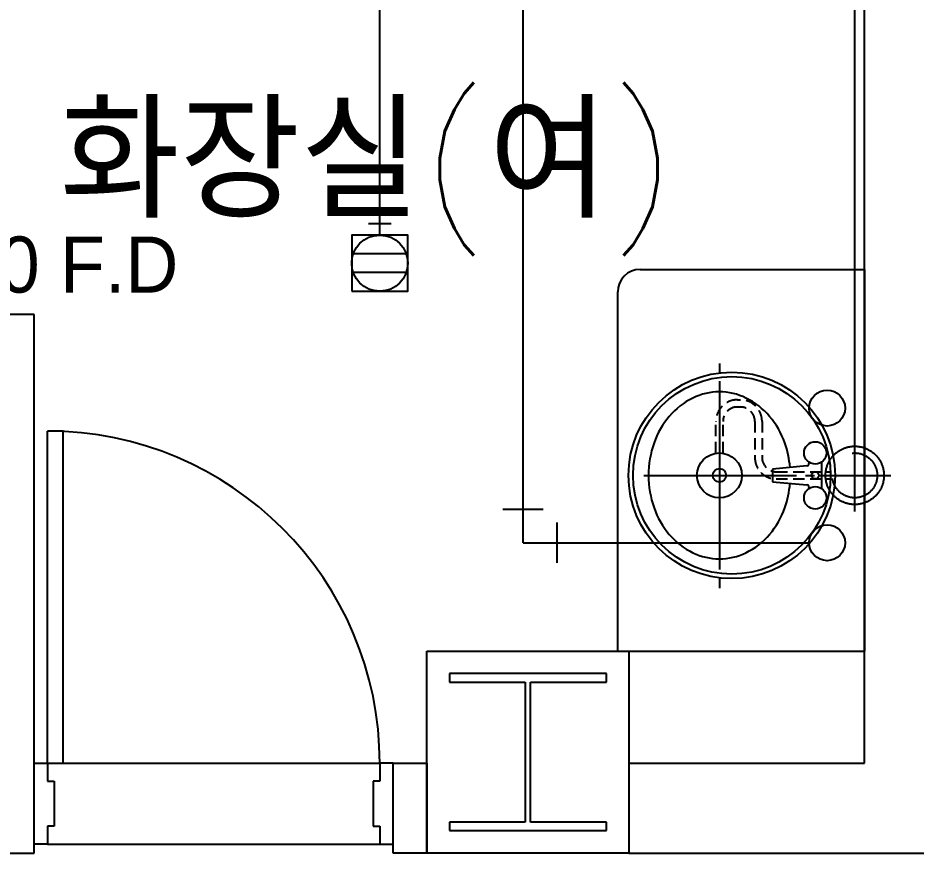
# Model space of a CAD drawing. Header units: millimetres. Extents: x 83956 to 461956, y 36707 to 125807.
# Drawn here: x 284494 to 286495, y 92426 to 94287 of the extents above; entities that cross this region are included whole.
import ezdxf
from ezdxf.enums import TextEntityAlignment as Align

# ---------------------------------------------------------------- set-up
doc = ezdxf.new("R2010")
doc.units = ezdxf.units.MM
doc.header["$LTSCALE"] = 100
doc.header["$MEASUREMENT"] = 0
for name, pattern in [('CEN', [62, 60, -1, 0, -1]), ('HID', [2.3, 1.5, -0.8]), ('HIDDEN', [0.375, 0.25, -0.125])]:
    doc.linetypes.add(name, pattern=pattern)
for name, color, linetype in [('ARCH', 9, 'CONTINUOUS'), ('CEN', 1, 'CEN'), ('PI', 2, 'CONTINUOUS'), ('PIPE', 3, 'CONTINUOUS')]:
    doc.layers.add(name, color=color, linetype=linetype)
doc.styles.add('GHS', font='romans.shx', dxfattribs={"bigfont": 'ghs.shx'})
doc.styles.add('gr', font='Gulim.ttf')

msp = doc.modelspace()

# ---------------------------------------------------------------- linework, layer by layer
at = {"layer": 'ARCH'}
for p, q in [((286380.1, 92626.4), (286380.1, 95726.4)), ((285880.1, 93726.4), (286380.1, 93726.4)), ((286380.1, 93726.4), (286380.1, 92876.4)), ((285830.1, 92876.4), (285830.1, 93676.4)), ((284530.1, 93626.4), (284330.1, 93626.4)), ((284530.1, 92426.4), (284530.1, 93626.4)), ((286056.7, 93516.7), (286056.7, 93497.7)), ((286056.7, 93477.7), (286056.7, 93057.7)), ((284595.1, 93366.4), (284560.1, 93366.4)), ((284560.1, 92626.4), (284560.1, 93366.4)), ((284595.1, 92626.4), (284595.1, 93366.4)), ((286251.6, 93289), (286175.2, 93281.7)), ((286175.2, 93281.7), (286175.2, 93253.7)), ((286256.2, 93297), (286256.2, 93293.9)), ((286284.2, 93297), (286284.2, 93238.5)), ((285888.2, 93267.7), (286228.2, 93267.7)), ((286248.2, 93267.7), (286268.2, 93267.7)), ((286175.2, 93253.7), (286251.6, 93246.5)), ((286256.2, 93241.6), (286256.2, 93238.5)), ((286056.7, 93037.7), (286056.7, 93016.7)), ((285855.1, 92876.4), (286380.1, 92876.4)), ((285805.1, 92826.4), (285455.1, 92826.4)), ((285455.1, 92826.4), (285455.1, 92807.4)), ((285805.1, 92807.4), (285805.1, 92826.4)), ((285455.1, 92807.4), (285624.1, 92807.4)), ((285624.1, 92807.4), (285624.1, 92495.4)), ((285636.1, 92495.4), (285636.1, 92807.4)), ((285636.1, 92807.4), (285805.1, 92807.4)), ((284530.1, 92626.4), (284560.1, 92626.4)), ((284530.1, 92446.4), (284530.1, 92626.4)), ((284560.1, 92626.4), (284595.1, 92626.4)), ((284560.1, 92626.4), (284560.1, 92586.4)), ((285330.1, 92626.4), (285300.1, 92626.4)), ((285300.1, 92626.4), (285300.1, 92586.4)), ((285330.1, 92626.4), (285405.1, 92626.4)), ((285330.1, 92426.4), (285330.1, 92626.4)), ((285330.1, 92446.4), (285330.1, 92626.4)), ((285405.1, 92626.4), (285405.1, 92426.4)), ((285855.1, 92626.4), (286380.1, 92626.4)), ((284560.1, 92586.4), (284575.1, 92586.4)), ((284575.1, 92586.4), (284575.1, 92486.4)), ((285300.1, 92586.4), (285285.1, 92586.4)), ((285285.1, 92586.4), (285285.1, 92486.4)), ((284575.1, 92486.4), (284560.1, 92486.4)), ((284560.1, 92486.4), (284560.1, 92446.4)), ((285285.1, 92486.4), (285300.1, 92486.4)), ((285300.1, 92486.4), (285300.1, 92446.4)), ((285624.1, 92495.4), (285455.1, 92495.4)), ((285455.1, 92495.4), (285455.1, 92476.4)), ((285805.1, 92495.4), (285636.1, 92495.4)), ((285805.1, 92476.4), (285805.1, 92495.4)), ((285455.1, 92476.4), (285805.1, 92476.4)), ((284560.1, 92446.4), (284530.1, 92446.4)), ((285300.1, 92446.4), (285330.1, 92446.4)), ((283530.1, 92426.4), (284530.1, 92426.4)), ((285405.1, 92426.4), (285330.1, 92426.4)), ((285855.1, 92426.4), (286674.4, 92426.4))]:
    msp.add_line(p, q, dxfattribs=at)
at = {"layer": 'ARCH', "ltscale": 2}
for p, q in [((285405.1, 92876.4), (285855.1, 92876.4)), ((285405.1, 92426.4), (285405.1, 92876.4)), ((285855.1, 92876.4), (285855.1, 92426.4)), ((285855.1, 92426.4), (285405.1, 92426.4))]:
    msp.add_line(p, q, dxfattribs=at)
at = {"layer": 'ARCH', "linetype": 'ByBlock', "ltscale": 2}
for p, q in [((284560.1, 92626.4), (285300.1, 92626.4)), ((284560.1, 92446.4), (285300.1, 92446.4))]:
    msp.add_line(p, q, dxfattribs=at)
at = {"layer": 'ARCH'}
for centre, radius in [((286084.2, 93267.7), 230), ((286084.2, 93267.7), 220), ((286270.2, 93317.7), 25), ((286056.7, 93267.7), 15), ((286270.2, 93267.7), 8), ((286270.2, 93217.7), 25)]:
    msp.add_circle(centre, radius, dxfattribs=at)
for centre, radius, start, end in [((285880.1, 93676.4), 50, 90, 180), ((286056.7, 93318.8), 134.9, 90, 115.9947), ((286056.7, 93318.8), 134.9, 64.0053, 90), ((286068.7, 93294.1), 162.4, 115.9947, 139.6534), ((286044.6, 93294.1), 162.4, 40.3466, 64.0053), ((286087.5, 93278.1), 187.1, 139.6534, 160.6151), ((286025.8, 93278.1), 187.1, 19.3849, 40.3466), ((284560.1, 92626.4), 740, 360, 90), ((286117.1, 93267.7), 218.4, 160.6151, 180), ((285996.3, 93267.7), 218.4, 4.6377, 19.3849), ((286251.2, 93293.9), 5, 275.3909, 0), ((286117.1, 93267.7), 218.4, 180, 199.3849), ((285996.3, 93267.7), 218.4, 340.6151, 355.3623), ((286251.2, 93241.6), 5, 0, 84.6091), ((286087.5, 93257.4), 187.1, 199.3849, 220.3466), ((286025.8, 93257.4), 187.1, 319.6534, 340.6151), ((286068.7, 93241.4), 162.4, 220.3466, 244.0053), ((286044.6, 93241.4), 162.4, 295.9947, 319.6534), ((286056.7, 93216.7), 134.9, 244.0053, 270), ((286056.7, 93216.7), 134.9, 270, 295.9947)]:
    msp.add_arc(centre, radius, start, end, dxfattribs=at)
at = {"layer": 'CEN'}
for p, q in [((286358.1, 93187.2), (286358.1, 93348.2)), ((286277.6, 93267.7), (286438.6, 93267.7))]:
    msp.add_line(p, q, dxfattribs=at)
msp.add_circle((286358.1, 93267.7), 65, dxfattribs=at)
at = {"layer": 'PI', "color": 1, "linetype": 'HIDDEN'}
for points in [[(286048.7, 93317.7), (286048.7, 93388.1, -0.414214), (286096.7, 93436.1), (286103.6, 93436.1, -0.414214), (286151.6, 93388.1), (286151.6, 93307.7, 0.414214), (286183.6, 93275.7), (286304, 93275.7)], [(286064.7, 93317.7), (286064.7, 93388.1, -0.414214), (286096.7, 93420.1), (286103.6, 93420.1, -0.414214), (286135.6, 93388.1), (286135.6, 93307.7, 0.414214), (286183.6, 93259.7), (286304, 93259.7)]]:
    msp.add_lwpolyline(points, format="xyb", dxfattribs=at)
at = {"layer": 'PIPE', "ltscale": 2}
msp.add_line((285619.4, 93117.7), (285619.4, 94921), dxfattribs=at)
at = {"layer": 'PIPE', "color": 4, "ltscale": 2}
for p, q in [((285300.2, 93803), (285300.2, 94532.6)), ((286358.1, 93267.7), (286358.1, 94532.6))]:
    msp.add_line(p, q, dxfattribs=at)
at = {"layer": 'PIPE', "color": 2, "ltscale": 2}
for p, q in [((285325.2, 93828), (285275.2, 93828)), ((285359.2, 93761.4), (285241.3, 93761.4)), ((285359.2, 93719.7), (285241.3, 93719.7)), ((285574.4, 93192.7), (285664.4, 93192.7)), ((285694.4, 93162.7), (285694.4, 93072.7))]:
    msp.add_line(p, q, dxfattribs=at)
at = {"layer": 'PIPE'}
msp.add_line((285619.4, 93117.7), (286256.5, 93117.7), dxfattribs=at)
at = {"layer": 'PIPE', "color": 2, "ltscale": 2}
msp.add_lwpolyline([(285237.7, 93678), (285362.7, 93678), (285362.7, 93803), (285237.7, 93803), (285237.7, 93678)], dxfattribs=at)
at = {"layer": 'PIPE', "color": 1}
msp.add_lwpolyline([(285236.8, 93731.5, 0, 40, 0), (285116.8, 93731.5, 0, 0, 0), (284888.2, 93731.5, 0, 0, 0)], format="xyseb", dxfattribs=at)
at = {"layer": 'PIPE', "color": 2, "ltscale": 2}
msp.add_circle((285300.2, 93740.5), 62.5, dxfattribs=at)
at = {"layer": 'PIPE'}
for centre, radius in [((286296.5, 93417.7), 40), ((286056.7, 93267.7), 50), ((286296.5, 93117.7), 40)]:
    msp.add_circle(centre, radius, dxfattribs=at)
at = {"layer": 'PIPE', "linetype": 'HID'}
msp.add_circle((286358.1, 93267.7), 50, dxfattribs=at)

# ---------------------------------------------------------------- texts
at = {"layer": 'ARCH', "style": 'GHS'}
msp.add_text('화장실(여)', height=253.12, dxfattribs=at).set_placement((284587.1, 93841.6))
at = {"layer": 'PIPE', "color": 2, "style": 'gr'}
msp.add_text('Φ50 F.D', height=125, dxfattribs=at).set_placement((284851.5, 93674.9), align=Align.RIGHT)

doc.saveas('drawing.dxf')
